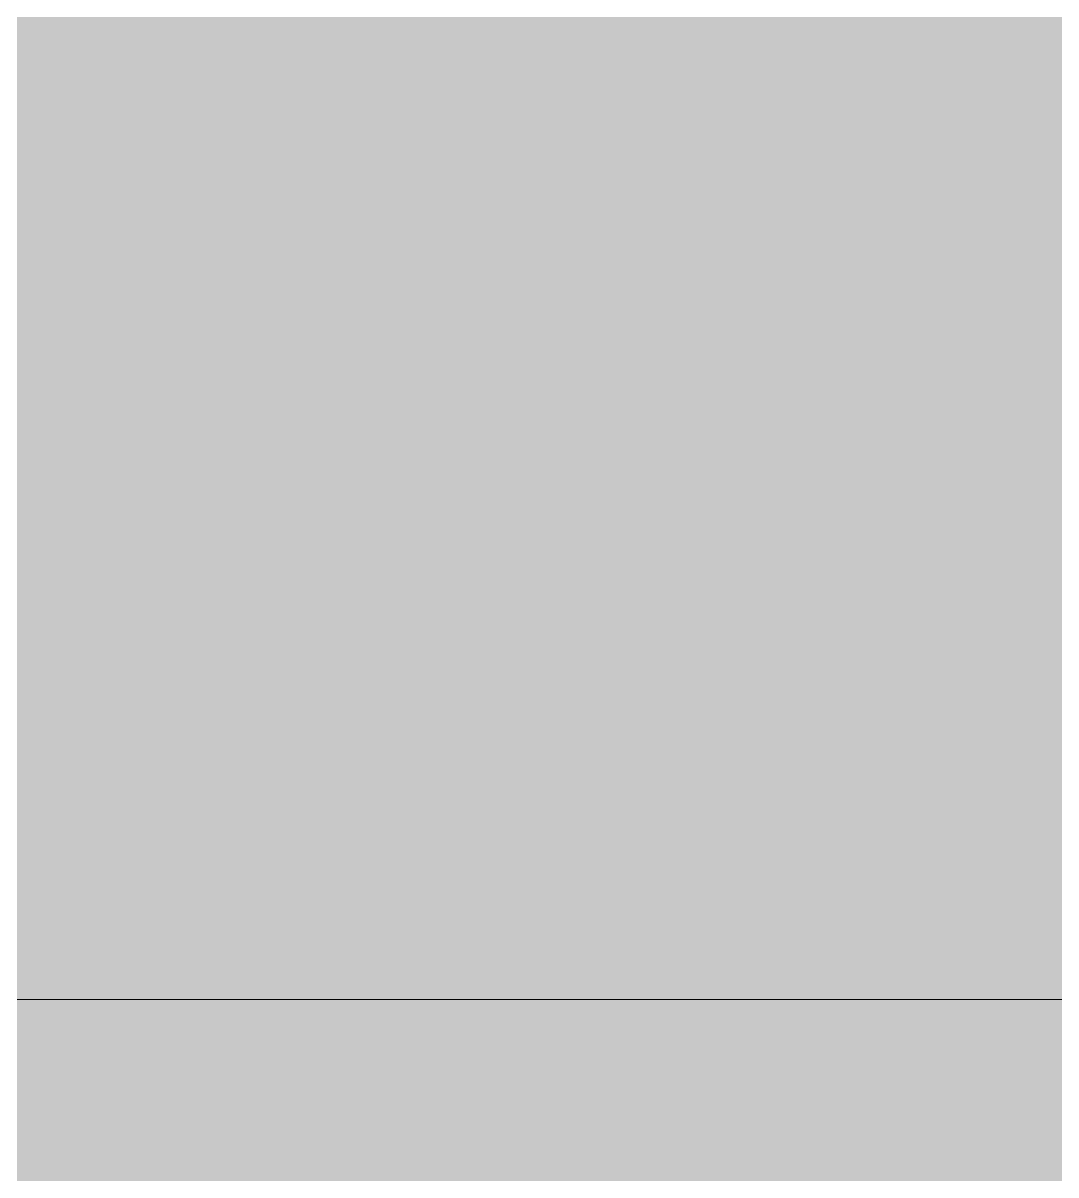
# Model space of a CAD drawing. Header units: inches. Extents: x 20139 to 37433, y -23296 to -20170.
# Drawn here: x 31389.674 to 31391.182, y -22344.109 to -22342.427 of the extents above; entities that cross this region are included whole.
import ezdxf

# ---------------------------------------------------------------- set-up
doc = ezdxf.new("R2010")
doc.units = ezdxf.units.IN
doc.header["$MEASUREMENT"] = 0
doc.layers.add('S-BEAM', color=12, linetype='Continuous', lineweight=9)

# ---------------------------------------------------------------- blocks, each defined once
blk = doc.blocks.new('W-Wide Flange - W21X166-816541-Level 1')
at = {"layer": 'S-BEAM'}
blk.add_hatch(color=256, dxfattribs=at).paths.add_polyline_path([(22779.525, -22356.2528), (22779.525, -22343.8528), (22077.0765, -22343.8528), (22077.0765, -22356.2528), (22769.7073, -22356.2528)], flags=0)
blk.add_line((22077.0765, -22343.8528), (22779.525, -22343.8528), dxfattribs=at)
blk = doc.blocks.new('Girt_Z - 8_D-834902-Level 1')
at = {"layer": 'S-BEAM'}
h = blk.add_hatch(color=256, dxfattribs=at)
h.paths.add_polyline_path([(22130.4655, -22536.8528), (22132.8307, -22536.8528), (22132.8307, -22356.2528), (22130.4655, -22356.2528), (22130.4655, -22530.3644)], flags=0)
h.paths.add_polyline_path([(22130.4655, -22343.8528), (22132.8307, -22343.8528), (22132.8307, -22114.6424), (22130.4655, -22114.6424), (22130.4655, -22336.6956)], flags=0)
h.paths.add_polyline_path([(22130.4655, -22102.2424), (22132.8307, -22102.2424), (22132.8307, -21873.7528), (22130.4655, -21873.7528), (22130.4655, -21949.3581)], flags=0)
h.paths.add_polyline_path([(22130.4655, -21861.3528), (22132.8307, -21861.3528), (22132.8307, -21632.5028), (22130.4655, -21632.5028), (22130.4655, -21833.1569)], flags=0)
h.paths.add_polyline_path([(22130.4655, -21620.1028), (22132.8307, -21620.1028), (22132.8307, -21414.1153), (22130.4655, -21414.1153), (22130.4655, -21600.7544)], flags=0)
h.paths.add_polyline_path([(22130.4655, -21409.1153), (22132.8307, -21409.1153), (22132.8307, -21391.2528), (22130.4655, -21391.2528), (22130.4655, -21407.0856)], flags=0)
h.paths.add_polyline_path([(22130.4655, -21378.8528), (22132.8307, -21378.8528), (22132.8307, -21150.0028), (22130.4655, -21150.0028), (22130.4655, -21368.3519)], flags=0)
h.paths.add_polyline_path([(22130.4655, -21137.6028), (22132.8307, -21137.6028), (22132.8307, -20908.7528), (22130.4655, -20908.7528), (22130.4655, -21135.9494)], flags=0)

msp = doc.modelspace()

# ---------------------------------------------------------------- block references
at = {"layer": 'S-BEAM'}
for name in ['Girt_Z - 8_D-834902-Level 1', 'W-Wide Flange - W21X166-816541-Level 1']:
    msp.add_blockref(name, (9258.45897, 0), dxfattribs=at)

doc.saveas('drawing.dxf')
